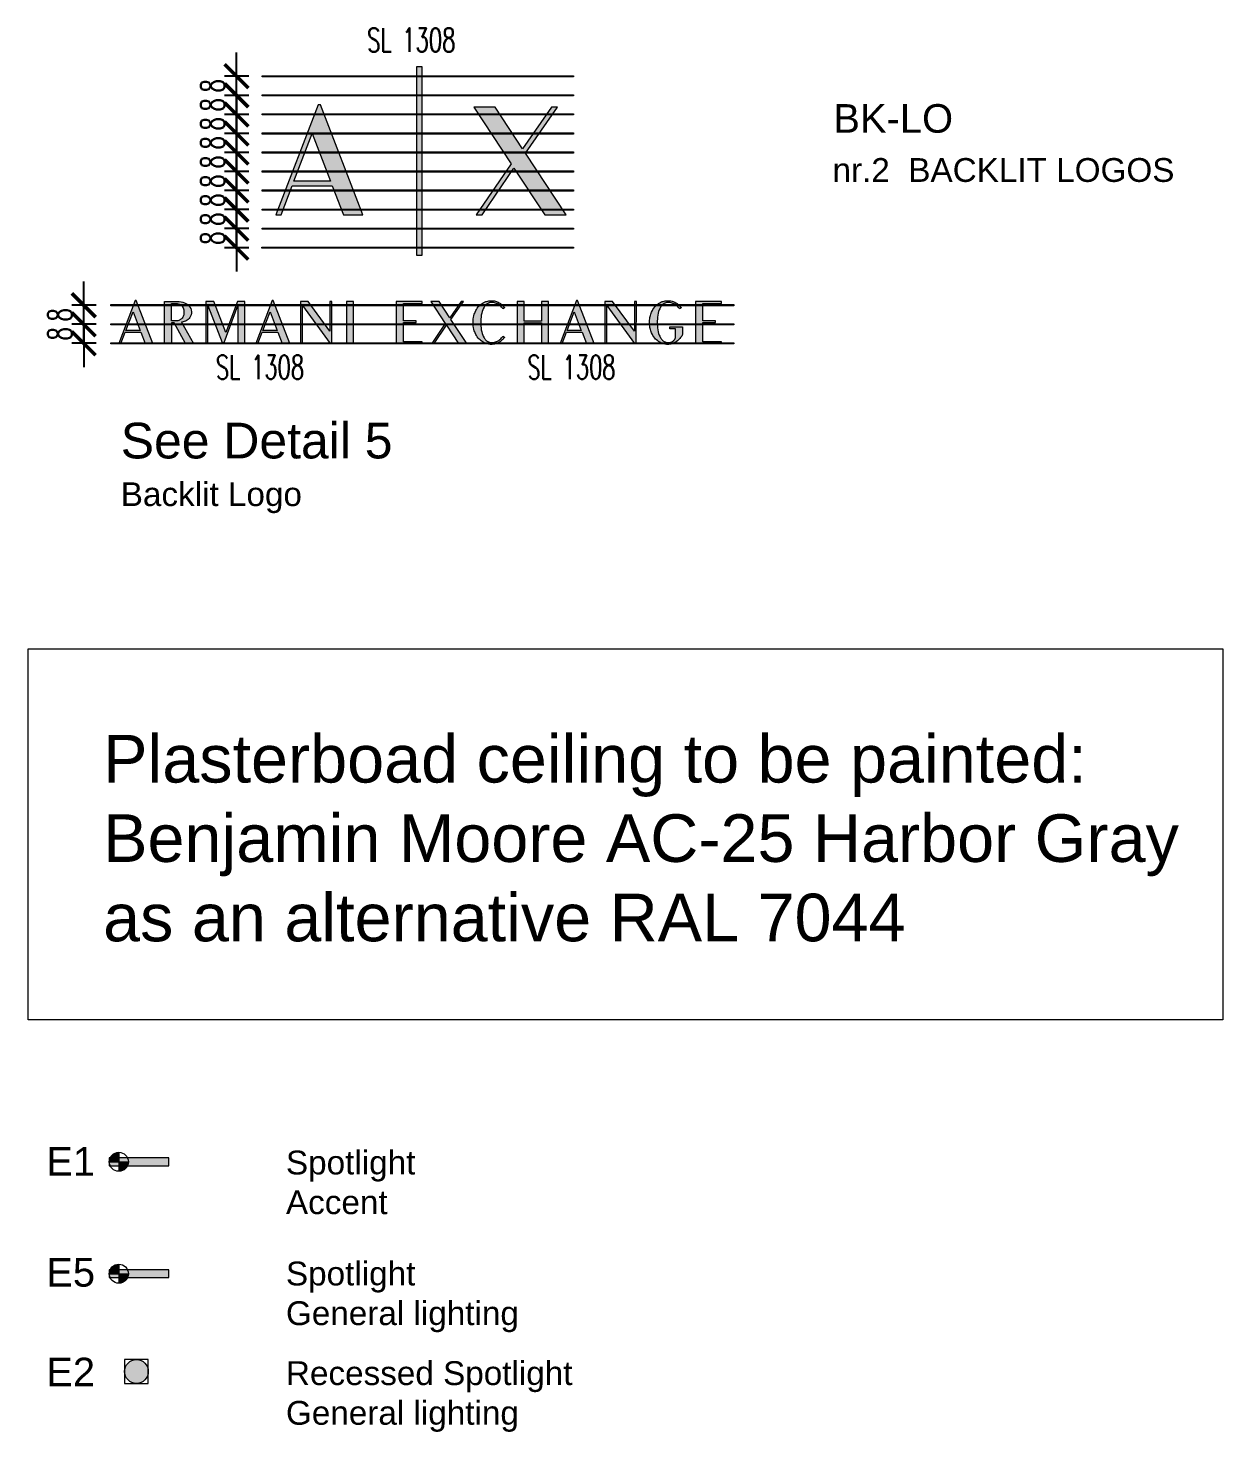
# Model space of a CAD drawing. Extents: x 214 to 401, y 14 to 126.
# Drawn here: x 326.44 to 331.45, y 82.62 to 88.52 of the extents above; entities that cross this region are included whole.
import ezdxf

# ---------------------------------------------------------------- set-up
doc = ezdxf.new("R2010")
doc.units = 0
doc.header["$LTSCALE"] = 0.25
doc.header["$MEASUREMENT"] = 0
doc.layers.get('0').update_dxf_attribs({"linetype": 'CONTINUOUS'})
doc.layers.get('DEFPOINTS').update_dxf_attribs({"linetype": 'CONTINUOUS'})
doc.layers.add('LD_base', color=7, linetype='CONTINUOUS', lineweight=5, true_color=0x646464)
doc.layers.add('LD_light', color=7, linetype='CONTINUOUS', lineweight=5, true_color=0xf00000)
doc.layers.add('LD_quote', color=255, linetype='CONTINUOUS', lineweight=9)
doc.layers.add('LD_text', color=255, linetype='CONTINUOUS', lineweight=9)
doc.styles.add('SIMPLEX', font='SIMPLEX.SHX', dxfattribs={"width": 0.65})
doc.styles.get("Standard").update_dxf_attribs({"font": 'Arial.ttf'})
doc.dimstyles.new('METRI', dxfattribs={"dimtxt": 0.2, "dimasz": 0.1, "dimexe": 0.1, "dimexo": 0.0625, "dimgap": 0.09, "dimtad": 1, "dimzin": 0, "dimdsep": 46, "dimtxsty": 'SIMPLEX', "dimblk": 'LINEET2S', "dimcen": 0.09, "dimdle": 0.1, "dimclrt": 3, "dimadec": 0, "dimazin": 0, "dimtfac": 1, "dimtix": 1, "dimtmove": 2, "dimatfit": 3, "dimldrblk": 'LINEET2S', "dimfxl": 1, "dimtolj": 1, "dimarcsym": 0})

# ---------------------------------------------------------------- blocks, each defined once
blk = doc.blocks.new('_ArchTick')
at = {"color": 0, "linetype": 'ByBlock', "const_width": 0.15}
blk.add_lwpolyline([(-0.5, -0.5), (0.5, 0.5)], dxfattribs=at)
blk = doc.blocks.new('*D353')
at = {"layer": 'DEFPOINTS', "color": 0, "transparency": 16777216}
for p in [(327.3106, 88.1579), (327.4124, 88.1579), (327.4124, 88.0779)]:
    blk.add_point(p, dxfattribs=at)
at = {"layer": 'LD_quote', "color": 0, "lineweight": -2, "transparency": 16777216}
for p, q in [((327.3106, 88.1579), (327.3106, 88.2579)), ((327.3624, 88.1579), (327.2606, 88.1579)), ((327.3106, 88.0779), (327.3106, 88.1579)), ((327.3624, 88.0779), (327.2606, 88.0779)), ((327.3106, 88.0779), (327.3106, 87.9779))]:
    blk.add_line(p, q, dxfattribs=at)
at = {"layer": 'LD_quote', "color": 0, "lineweight": -2, "transparency": 16777216, "xscale": 0.1, "yscale": 0.1, "zscale": 0.1}
for p, rotation in [((327.3106, 88.1579), 270), ((327.3106, 88.0779), 90)]:
    blk.add_blockref('_ArchTick', p, dxfattribs=dict(at, rotation=rotation))
at = {"layer": 'LD_quote', "color": 3, "transparency": 16777216, "insert": (327.2106, 88.1179), "char_height": 0.1, "attachment_point": 5, "rotation": 90, "style": 'SIMPLEX'}
blk.add_mtext('\\A1;{\\C256;8}', dxfattribs=at)
blk = doc.blocks.new('LINEET2S')
blk.add_line((-1, 0), (0, 0))
at = {"color": 5}
blk.add_line((0.5, 0.5), (-0.5, -0.5), dxfattribs=at)
blk = doc.blocks.new('*D354')
at = {"layer": 'DEFPOINTS', "color": 0, "transparency": 16777216}
for p in [(327.3106, 88.2379), (327.4124, 88.2379), (327.4124, 88.1579)]:
    blk.add_point(p, dxfattribs=at)
at = {"layer": 'LD_quote', "color": 0, "lineweight": -2, "transparency": 16777216}
for p, q in [((327.3106, 88.2379), (327.3106, 88.3379)), ((327.3624, 88.2379), (327.2606, 88.2379)), ((327.3106, 88.1579), (327.3106, 88.2379)), ((327.3624, 88.1579), (327.2606, 88.1579)), ((327.3106, 88.1579), (327.3106, 88.0579))]:
    blk.add_line(p, q, dxfattribs=at)
at = {"layer": 'LD_quote', "color": 0, "lineweight": -2, "transparency": 16777216, "xscale": 0.1, "yscale": 0.1, "zscale": 0.1}
for p, rotation in [((327.3106, 88.2379), 270), ((327.3106, 88.1579), 90)]:
    blk.add_blockref('_ArchTick', p, dxfattribs=dict(at, rotation=rotation))
at = {"layer": 'LD_quote', "color": 3, "transparency": 16777216, "insert": (327.2106, 88.1979), "char_height": 0.1, "attachment_point": 5, "rotation": 90, "style": 'SIMPLEX'}
blk.add_mtext('\\A1;{\\C256;8}', dxfattribs=at)
blk = doc.blocks.new('*D355')
at = {"layer": 'DEFPOINTS', "color": 0, "transparency": 16777216}
for p in [(327.3104, 88.0779), (327.4123, 88.0779), (327.4123, 87.9979)]:
    blk.add_point(p, dxfattribs=at)
at = {"layer": 'LD_quote', "color": 0, "lineweight": -2, "transparency": 16777216}
for p, q in [((327.3104, 88.0779), (327.3104, 88.1779)), ((327.3623, 88.0779), (327.2604, 88.0779)), ((327.3104, 87.9979), (327.3104, 88.0779)), ((327.3623, 87.9979), (327.2604, 87.9979)), ((327.3104, 87.9979), (327.3104, 87.8979))]:
    blk.add_line(p, q, dxfattribs=at)
at = {"layer": 'LD_quote', "color": 0, "lineweight": -2, "transparency": 16777216, "xscale": 0.1, "yscale": 0.1, "zscale": 0.1}
for p, rotation in [((327.3104, 88.0779), 270), ((327.3104, 87.9979), 90)]:
    blk.add_blockref('_ArchTick', p, dxfattribs=dict(at, rotation=rotation))
at = {"layer": 'LD_quote', "color": 3, "transparency": 16777216, "insert": (327.2104, 88.0379), "char_height": 0.1, "attachment_point": 5, "rotation": 90, "style": 'SIMPLEX'}
blk.add_mtext('\\A1;{\\C256;8}', dxfattribs=at)
blk = doc.blocks.new('*D356')
at = {"layer": 'DEFPOINTS', "color": 0, "transparency": 16777216}
for p in [(327.3106, 88.3179), (327.4124, 88.3179), (327.4124, 88.2379)]:
    blk.add_point(p, dxfattribs=at)
at = {"layer": 'LD_quote', "color": 0, "lineweight": -2, "transparency": 16777216}
for p, q in [((327.3106, 88.3179), (327.3106, 88.4179)), ((327.3624, 88.3179), (327.2606, 88.3179)), ((327.3106, 88.2379), (327.3106, 88.3179)), ((327.3624, 88.2379), (327.2606, 88.2379)), ((327.3106, 88.2379), (327.3106, 88.1379))]:
    blk.add_line(p, q, dxfattribs=at)
at = {"layer": 'LD_quote', "color": 0, "lineweight": -2, "transparency": 16777216, "xscale": 0.1, "yscale": 0.1, "zscale": 0.1}
for p, rotation in [((327.3106, 88.3179), 270), ((327.3106, 88.2379), 90)]:
    blk.add_blockref('_ArchTick', p, dxfattribs=dict(at, rotation=rotation))
at = {"layer": 'LD_quote', "color": 3, "transparency": 16777216, "insert": (327.2106, 88.2779), "char_height": 0.1, "attachment_point": 5, "rotation": 90, "style": 'SIMPLEX'}
blk.add_mtext('\\A1;{\\C256;8}', dxfattribs=at)
blk = doc.blocks.new('*D357')
at = {"layer": 'DEFPOINTS', "color": 0, "transparency": 16777216}
for p in [(327.3106, 87.9179), (327.4124, 87.9179), (327.4124, 87.8379)]:
    blk.add_point(p, dxfattribs=at)
at = {"layer": 'LD_quote', "color": 0, "lineweight": -2, "transparency": 16777216}
for p, q in [((327.3106, 87.9179), (327.3106, 88.0179)), ((327.3624, 87.9179), (327.2606, 87.9179)), ((327.3106, 87.8379), (327.3106, 87.9179)), ((327.3624, 87.8379), (327.2606, 87.8379)), ((327.3106, 87.8379), (327.3106, 87.7379))]:
    blk.add_line(p, q, dxfattribs=at)
at = {"layer": 'LD_quote', "color": 0, "lineweight": -2, "transparency": 16777216, "xscale": 0.1, "yscale": 0.1, "zscale": 0.1}
for p, rotation in [((327.3106, 87.9179), 270), ((327.3106, 87.8379), 90)]:
    blk.add_blockref('_ArchTick', p, dxfattribs=dict(at, rotation=rotation))
at = {"layer": 'LD_quote', "color": 3, "transparency": 16777216, "insert": (327.2106, 87.8779), "char_height": 0.1, "attachment_point": 5, "rotation": 90, "style": 'SIMPLEX'}
blk.add_mtext('\\A1;{\\C256;8}', dxfattribs=at)
blk = doc.blocks.new('*D358')
at = {"layer": 'DEFPOINTS', "color": 0, "transparency": 16777216}
for p in [(327.3106, 87.9979), (327.4124, 87.9979), (327.4124, 87.9179)]:
    blk.add_point(p, dxfattribs=at)
at = {"layer": 'LD_quote', "color": 0, "lineweight": -2, "transparency": 16777216}
for p, q in [((327.3106, 87.9979), (327.3106, 88.0979)), ((327.3624, 87.9979), (327.2606, 87.9979)), ((327.3106, 87.9179), (327.3106, 87.9979)), ((327.3624, 87.9179), (327.2606, 87.9179)), ((327.3106, 87.9179), (327.3106, 87.8179))]:
    blk.add_line(p, q, dxfattribs=at)
at = {"layer": 'LD_quote', "color": 0, "lineweight": -2, "transparency": 16777216, "xscale": 0.1, "yscale": 0.1, "zscale": 0.1}
for p, rotation in [((327.3106, 87.9979), 270), ((327.3106, 87.9179), 90)]:
    blk.add_blockref('_ArchTick', p, dxfattribs=dict(at, rotation=rotation))
at = {"layer": 'LD_quote', "color": 3, "transparency": 16777216, "insert": (327.2106, 87.9579), "char_height": 0.1, "attachment_point": 5, "rotation": 90, "style": 'SIMPLEX'}
blk.add_mtext('\\A1;{\\C256;8}', dxfattribs=at)
blk = doc.blocks.new('*D359')
at = {"layer": 'DEFPOINTS', "color": 0, "transparency": 16777216}
for p in [(327.3104, 87.8379), (327.4123, 87.8379), (327.4123, 87.7579)]:
    blk.add_point(p, dxfattribs=at)
at = {"layer": 'LD_quote', "color": 0, "lineweight": -2, "transparency": 16777216}
for p, q in [((327.3104, 87.8379), (327.3104, 87.9379)), ((327.3623, 87.8379), (327.2604, 87.8379)), ((327.3104, 87.7579), (327.3104, 87.8379)), ((327.3623, 87.7579), (327.2604, 87.7579)), ((327.3104, 87.7579), (327.3104, 87.6579))]:
    blk.add_line(p, q, dxfattribs=at)
at = {"layer": 'LD_quote', "color": 0, "lineweight": -2, "transparency": 16777216, "xscale": 0.1, "yscale": 0.1, "zscale": 0.1}
for p, rotation in [((327.3104, 87.8379), 270), ((327.3104, 87.7579), 90)]:
    blk.add_blockref('_ArchTick', p, dxfattribs=dict(at, rotation=rotation))
at = {"layer": 'LD_quote', "color": 3, "transparency": 16777216, "insert": (327.2104, 87.7979), "char_height": 0.1, "attachment_point": 5, "rotation": 90, "style": 'SIMPLEX'}
blk.add_mtext('\\A1;{\\C256;8}', dxfattribs=at)
blk = doc.blocks.new('*D360')
at = {"layer": 'DEFPOINTS', "color": 0, "transparency": 16777216}
for p in [(327.3104, 87.7579), (327.4123, 87.7579), (327.4123, 87.6779)]:
    blk.add_point(p, dxfattribs=at)
at = {"layer": 'LD_quote', "color": 0, "lineweight": -2, "transparency": 16777216}
for p, q in [((327.3104, 87.7579), (327.3104, 87.8579)), ((327.3623, 87.7579), (327.2604, 87.7579)), ((327.3104, 87.6779), (327.3104, 87.7579)), ((327.3623, 87.6779), (327.2604, 87.6779)), ((327.3104, 87.6779), (327.3104, 87.5779))]:
    blk.add_line(p, q, dxfattribs=at)
at = {"layer": 'LD_quote', "color": 0, "lineweight": -2, "transparency": 16777216, "xscale": 0.1, "yscale": 0.1, "zscale": 0.1}
for p, rotation in [((327.3104, 87.7579), 270), ((327.3104, 87.6779), 90)]:
    blk.add_blockref('_ArchTick', p, dxfattribs=dict(at, rotation=rotation))
at = {"layer": 'LD_quote', "color": 3, "transparency": 16777216, "insert": (327.2104, 87.7179), "char_height": 0.1, "attachment_point": 5, "rotation": 90, "style": 'SIMPLEX'}
blk.add_mtext('\\A1;{\\C256;8}', dxfattribs=at)
blk = doc.blocks.new('*D361')
at = {"layer": 'DEFPOINTS', "color": 0, "transparency": 16777216}
for p in [(326.6689, 87.3563), (326.7707, 87.3563), (326.7707, 87.2763)]:
    blk.add_point(p, dxfattribs=at)
at = {"layer": 'LD_quote', "color": 0, "lineweight": -2, "transparency": 16777216}
for p, q in [((326.6689, 87.3563), (326.6689, 87.4563)), ((326.7207, 87.3563), (326.6189, 87.3563)), ((326.6689, 87.2763), (326.6689, 87.3563)), ((326.7207, 87.2763), (326.6189, 87.2763)), ((326.6689, 87.2763), (326.6689, 87.1763))]:
    blk.add_line(p, q, dxfattribs=at)
at = {"layer": 'LD_quote', "color": 0, "lineweight": -2, "transparency": 16777216, "xscale": 0.1, "yscale": 0.1, "zscale": 0.1}
for p, rotation in [((326.6689, 87.3563), 270), ((326.6689, 87.2763), 90)]:
    blk.add_blockref('_ArchTick', p, dxfattribs=dict(at, rotation=rotation))
at = {"layer": 'LD_quote', "color": 3, "transparency": 16777216, "insert": (326.5689, 87.3163), "char_height": 0.1, "attachment_point": 5, "rotation": 90, "style": 'SIMPLEX'}
blk.add_mtext('\\A1;{\\C256;8}', dxfattribs=at)
blk = doc.blocks.new('*D362')
at = {"layer": 'DEFPOINTS', "color": 0, "transparency": 16777216}
for p in [(326.6689, 87.2763), (326.7707, 87.2763), (326.7707, 87.1963)]:
    blk.add_point(p, dxfattribs=at)
at = {"layer": 'LD_quote', "color": 0, "lineweight": -2, "transparency": 16777216}
for p, q in [((326.6689, 87.2763), (326.6689, 87.3763)), ((326.7207, 87.2763), (326.6189, 87.2763)), ((326.6689, 87.1963), (326.6689, 87.2763)), ((326.7207, 87.1963), (326.6189, 87.1963)), ((326.6689, 87.1963), (326.6689, 87.0963))]:
    blk.add_line(p, q, dxfattribs=at)
at = {"layer": 'LD_quote', "color": 0, "lineweight": -2, "transparency": 16777216, "xscale": 0.1, "yscale": 0.1, "zscale": 0.1}
for p, rotation in [((326.6689, 87.2763), 270), ((326.6689, 87.1963), 90)]:
    blk.add_blockref('_ArchTick', p, dxfattribs=dict(at, rotation=rotation))
at = {"layer": 'LD_quote', "color": 3, "transparency": 16777216, "insert": (326.5689, 87.2363), "char_height": 0.1, "attachment_point": 5, "rotation": 90, "style": 'SIMPLEX'}
blk.add_mtext('\\A1;{\\C256;8}', dxfattribs=at)
blk = doc.blocks.new('*D363')
at = {"layer": 'DEFPOINTS', "color": 0, "transparency": 16777216}
for p in [(327.3103, 87.678), (327.4121, 87.678), (327.4121, 87.598)]:
    blk.add_point(p, dxfattribs=at)
at = {"layer": 'LD_quote', "color": 0, "lineweight": -2, "transparency": 16777216}
for p, q in [((327.3103, 87.678), (327.3103, 87.778)), ((327.3621, 87.678), (327.2603, 87.678)), ((327.3103, 87.598), (327.3103, 87.678)), ((327.3621, 87.598), (327.2603, 87.598)), ((327.3103, 87.598), (327.3103, 87.498))]:
    blk.add_line(p, q, dxfattribs=at)
at = {"layer": 'LD_quote', "color": 0, "lineweight": -2, "transparency": 16777216, "xscale": 0.1, "yscale": 0.1, "zscale": 0.1}
for p, rotation in [((327.3103, 87.678), 270), ((327.3103, 87.598), 90)]:
    blk.add_blockref('_ArchTick', p, dxfattribs=dict(at, rotation=rotation))
at = {"layer": 'LD_quote', "color": 3, "transparency": 16777216, "insert": (327.2103, 87.638), "char_height": 0.1, "attachment_point": 5, "rotation": 90, "style": 'SIMPLEX'}
blk.add_mtext('\\A1;{\\C256;8}', dxfattribs=at)
blk = doc.blocks.new('E1-5')
at = {"layer": 'LD_light', "lineweight": 5, "ltscale": 0.5}
h = blk.add_hatch(color=256, dxfattribs=at)
h.dxf.hatch_style = 1
h.paths.add_polyline_path([(0, 0.04, 0.414214), (-0.04, 0), (0, 0)])
at = {"layer": 'LD_light', "lineweight": 5}
h = blk.add_hatch(color=256, dxfattribs=at)
h.dxf.hatch_style = 1
h.paths.add_polyline_path([(0.21, -0.0163), (0.21, 0.0163), (-0.04, 0.0163), (-0.04, -0.0163)])
at = {"layer": 'LD_light', "lineweight": 5, "ltscale": 0.5}
h = blk.add_hatch(color=256, dxfattribs=at)
h.dxf.hatch_style = 1
h.paths.add_polyline_path([(0.04, 0), (0, 0), (0, -0.04, 0.414214)])
at = {"layer": 'LD_light', "lineweight": 5}
for p, q in [((-0.04, 0), (0.04, 0)), ((0, 0.04), (0, -0.04))]:
    blk.add_line(p, q, dxfattribs=at)
blk.add_lwpolyline([(0.21, 0.0163), (-0.04, 0.0163), (-0.04, -0.0163), (0.21, -0.0163)], close=True, dxfattribs=at)
blk.add_circle((0, 0), 0.04, dxfattribs=at)
blk = doc.blocks.new('E2-6')
at = {"layer": 'LD_light'}
h = blk.add_hatch(color=256, dxfattribs=at)
h.dxf.hatch_style = 1
edge = h.paths.add_edge_path()
edge.add_arc((0, 0), 0.05, 0, 360)
blk.add_lwpolyline([(-0.05, -0.05), (0.05, -0.05), (0.05, 0.05), (-0.05, 0.05)], close=True, dxfattribs=at)
blk.add_circle((0, 0), 0.05, dxfattribs=at)

msp = doc.modelspace()

# ---------------------------------------------------------------- hatches: boundary and pattern name
at = {"layer": 'LD_base'}
h = msp.add_hatch(color=256, dxfattribs=at)
h.dxf.hatch_style = 1
h.paths.add_polyline_path([(327.84171, 87.73536), (327.66405, 88.19818), (327.65324, 88.19818), (327.47556, 87.73536), (327.49776, 87.73536), (327.54458, 87.85781), (327.71265, 87.85781), (327.75947, 87.73536)])
h.paths.add_polyline_path([(327.70486, 87.87702), (327.55178, 87.87702), (327.62862, 88.07751)], flags=16)
h.paths.add_polyline_path([(328.08903, 87.56488), (328.06862, 87.56488), (328.06862, 88.35844), (328.08903, 88.35844)])
h.paths.add_polyline_path([(328.39698, 88.18797), (328.30754, 88.18797), (328.46361, 87.95026), (328.31714, 87.73536), (328.34236, 87.73536), (328.47561, 87.93165), (328.60527, 87.73536), (328.69471, 87.73536), (328.52423, 87.99468), (328.6587, 88.18797), (328.6335, 88.18797), (328.51164, 88.01328)])
h = msp.add_hatch(color=256, dxfattribs=at)
h.dxf.hatch_style = 1
h.paths.add_polyline_path([(327.05334, 87.29021), (327.03821, 87.29021), (327.03821, 87.36401), (327.05367, 87.36401), (327.0573, 87.36385), (327.06139, 87.36341), (327.06544, 87.36256), (327.06945, 87.36129), (327.07162, 87.36035), (327.07478, 87.35869), (327.07773, 87.35661), (327.07997, 87.35471), (327.08256, 87.35175), (327.08411, 87.34958), (327.08638, 87.34555), (327.08791, 87.34166), (327.08917, 87.337), (327.08985, 87.33232), (327.09004, 87.32835), (327.09006, 87.32628), (327.08986, 87.32268), (327.08893, 87.31634), (327.08788, 87.31254), (327.08639, 87.30864), (327.08489, 87.30587), (327.08197, 87.30174), (327.07944, 87.29912), (327.07745, 87.29742), (327.07523, 87.29582), (327.07327, 87.29466), (327.07079, 87.29357), (327.06793, 87.29241), (327.0641, 87.29135), (327.06091, 87.29077), (327.05851, 87.29047), (327.05603, 87.29031), (327.05432, 87.29021)], flags=16)
h.paths.add_polyline_path([(327.03822, 87.28253), (327.03822, 87.19567), (327.00832, 87.19567), (327.00832, 87.3717), (327.0626, 87.3717), (327.06915, 87.3714), (327.07842, 87.3703), (327.08527, 87.36874), (327.09155, 87.36673), (327.09838, 87.36376), (327.10378, 87.36064), (327.11123, 87.35422), (327.11532, 87.34874), (327.11882, 87.34189), (327.12019, 87.33681), (327.12125, 87.329), (327.12119, 87.32298), (327.11986, 87.31569), (327.11779, 87.30996), (327.11473, 87.30477), (327.11133, 87.30044), (327.1074, 87.29671), (327.10374, 87.29398), (327.09934, 87.29139), (327.09574, 87.28952), (327.09121, 87.28766), (327.08628, 87.28606), (327.08129, 87.28486), (327.08022, 87.28462), (327.13067, 87.19567), (327.09681, 87.19567), (327.04919, 87.28253)])
h.paths.add_polyline_path([(327.45147, 87.32875), (327.48112, 87.25077), (327.42159, 87.25077)], flags=16)
h.paths.add_polyline_path([(327.50236, 87.19568), (327.53435, 87.19568), (327.46524, 87.37568), (327.46103, 87.37568), (327.39194, 87.19568), (327.40057, 87.19568), (327.41879, 87.24331), (327.48416, 87.24331)])
h.paths.add_polyline_path([(326.87596, 87.32875), (326.90561, 87.25077), (326.84608, 87.25077)], flags=16)
h.paths.add_polyline_path([(326.92686, 87.19568), (326.95885, 87.19568), (326.88974, 87.37568), (326.88553, 87.37568), (326.81642, 87.19568), (326.82506, 87.19568), (326.84327, 87.24331), (326.90865, 87.24331)])
h.paths.add_polyline_path([(327.31439, 87.3717), (327.26606, 87.24214), (327.21541, 87.3717), (327.18202, 87.3717), (327.18202, 87.19567), (327.19043, 87.19567), (327.19043, 87.35489), (327.25042, 87.19989), (327.2586, 87.19989), (327.31626, 87.35489), (327.31626, 87.19567), (327.34615, 87.19567), (327.34615, 87.3717)])
h.paths.add_polyline_path([(327.77263, 87.19568), (327.8025, 87.19568), (327.8025, 87.3717), (327.77263, 87.3717)])
h.paths.add_polyline_path([(327.57937, 87.3717), (327.57937, 87.19568), (327.58777, 87.19568), (327.58777, 87.35489), (327.70404, 87.19568), (327.71149, 87.19568), (327.71173, 87.3717), (327.70333, 87.3717), (327.70333, 87.24681), (327.61158, 87.3717)])
h = msp.add_hatch(color=256, dxfattribs=at)
h.dxf.hatch_style = 1
h.paths.add_polyline_path([(328.01162, 87.28393), (328.0653, 87.28393), (328.0653, 87.29141), (328.01162, 87.29141), (328.01162, 87.36423), (328.09001, 87.36423), (328.09001, 87.37172), (327.98176, 87.37172), (327.98176, 87.19568), (328.09001, 87.19568), (328.09001, 87.20314), (328.01162, 87.20314)])
h.paths.add_polyline_path([(328.24263, 87.19567), (328.27742, 87.19567), (328.2111, 87.29654), (328.26341, 87.3717), (328.2536, 87.3717), (328.20622, 87.30377), (328.16161, 87.3717), (328.12683, 87.3717), (328.18753, 87.27924), (328.13055, 87.19567), (328.14038, 87.19567), (328.1922, 87.27202)])
h.paths.add_polyline_path([(328.33658, 87.27749), (328.33653, 87.2837), (328.33658, 87.2899), (328.33711, 87.2988), (328.33779, 87.30589), (328.33885, 87.31441), (328.34051, 87.32226), (328.34243, 87.32963), (328.34478, 87.3363), (328.34694, 87.34156), (328.35029, 87.34785), (328.35233, 87.35109), (328.35447, 87.35392), (328.35692, 87.3567), (328.36015, 87.35984), (328.36482, 87.36314), (328.3691, 87.36523), (328.37369, 87.36683), (328.37853, 87.3677), (328.38209, 87.36795), (328.38643, 87.36793), (328.39007, 87.36749), (328.39446, 87.36666), (328.39879, 87.36548), (328.40254, 87.36405), (328.40641, 87.36216), (328.41002, 87.36011), (328.41339, 87.35783), (328.41679, 87.35523), (328.42024, 87.35209), (328.42368, 87.34861), (328.426, 87.34589), (328.42974, 87.34117), (328.43621, 87.34556), (328.43578, 87.34621), (328.43422, 87.34836), (328.4326, 87.35047), (328.43051, 87.35298), (328.42859, 87.35505), (328.42667, 87.35698), (328.42347, 87.35989), (328.42183, 87.36125), (328.41953, 87.363), (328.41656, 87.36503), (328.41343, 87.36699), (328.4095, 87.36901), (328.40613, 87.37053), (328.40302, 87.37174), (328.39906, 87.37299), (328.39398, 87.37423), (328.39009, 87.37485), (328.38676, 87.3752), (328.38365, 87.37539), (328.38036, 87.37545), (328.3773, 87.37536), (328.37359, 87.37509), (328.36983, 87.37461), (328.36615, 87.3739), (328.3612, 87.37264), (328.35731, 87.37139), (328.35181, 87.36908), (328.34672, 87.36647), (328.34241, 87.36383), (328.33853, 87.36107), (328.33379, 87.35702), (328.32959, 87.35306), (328.32602, 87.34893), (328.32171, 87.34331), (328.3184, 87.33827), (328.31609, 87.33409), (328.31283, 87.32747), (328.31103, 87.32286), (328.30946, 87.31845), (328.30778, 87.31276), (328.30606, 87.30496), (328.30511, 87.29935), (328.30447, 87.29333), (328.30419, 87.28799), (328.30408, 87.2837), (328.30419, 87.2794), (328.30447, 87.27406), (328.30511, 87.26805), (328.30606, 87.26243), (328.30778, 87.25463), (328.30946, 87.24894), (328.31103, 87.24454), (328.31283, 87.23993), (328.31609, 87.23331), (328.3184, 87.22913), (328.32171, 87.22409), (328.32602, 87.21846), (328.32959, 87.21434), (328.33379, 87.21037), (328.33853, 87.20633), (328.34241, 87.20357), (328.34672, 87.20092), (328.35181, 87.19832), (328.35731, 87.196), (328.3612, 87.19476), (328.36615, 87.19349), (328.36983, 87.19279), (328.37359, 87.1923), (328.3773, 87.19203), (328.38036, 87.19194), (328.38365, 87.192), (328.38676, 87.1922), (328.39009, 87.19255), (328.39398, 87.19317), (328.39906, 87.1944), (328.40302, 87.19565), (328.40613, 87.19687), (328.4095, 87.19839), (328.41343, 87.20041), (328.41656, 87.20237), (328.41953, 87.20439), (328.42183, 87.20614), (328.42347, 87.20751), (328.42667, 87.21042), (328.42859, 87.21235), (328.43051, 87.21441), (328.4326, 87.21693), (328.43422, 87.21904), (328.43578, 87.22118), (328.43621, 87.22184), (328.42968, 87.22627), (328.42684, 87.22248), (328.42368, 87.21878), (328.42024, 87.2153), (328.41679, 87.21216), (328.41339, 87.20957), (328.41002, 87.20728), (328.40641, 87.20523), (328.40254, 87.20334), (328.39879, 87.20191), (328.39446, 87.20074), (328.38884, 87.19967), (328.38308, 87.19937), (328.37853, 87.1997), (328.37502, 87.20032), (328.37113, 87.20136), (328.36678, 87.2032), (328.36217, 87.20601), (328.35792, 87.20957), (328.35447, 87.21347), (328.35233, 87.2163), (328.35029, 87.21955), (328.34694, 87.22583), (328.34478, 87.23109), (328.34243, 87.23776), (328.34051, 87.24514), (328.33885, 87.25298), (328.33779, 87.2615), (328.33711, 87.26859)])
h.paths.add_polyline_path([(328.51875, 87.28229), (328.59135, 87.28229), (328.59135, 87.19567), (328.62124, 87.19567), (328.62124, 87.3717), (328.59135, 87.3717), (328.59135, 87.28977), (328.51875, 87.28977), (328.51875, 87.3717), (328.48887, 87.3717), (328.48887, 87.19567), (328.51875, 87.19567)])
h.paths.add_polyline_path([(328.78022, 87.19568), (328.8122, 87.19568), (328.7431, 87.37568), (328.7389, 87.37568), (328.6698, 87.19568), (328.67842, 87.19568), (328.69664, 87.24331), (328.76201, 87.24331)])
h.paths.add_polyline_path([(328.75898, 87.25077), (328.69944, 87.25077), (328.72932, 87.32875)], flags=16)
h.paths.add_polyline_path([(328.88994, 87.3717), (328.85772, 87.3717), (328.85772, 87.19568), (328.86614, 87.19568), (328.86614, 87.35489), (328.98239, 87.19568), (328.98986, 87.19568), (328.9901, 87.3717), (328.98169, 87.3717), (328.98169, 87.24681)])
h.paths.add_polyline_path([(329.07841, 87.26859), (329.07788, 87.27749), (329.07783, 87.2837), (329.07788, 87.2899), (329.07841, 87.2988), (329.07909, 87.30589), (329.08014, 87.31441), (329.0818, 87.32226), (329.08373, 87.32963), (329.08608, 87.3363), (329.08824, 87.34156), (329.09159, 87.34785), (329.09363, 87.35109), (329.09577, 87.35392), (329.09822, 87.3567), (329.10145, 87.35984), (329.10612, 87.36314), (329.1104, 87.36523), (329.11499, 87.36683), (329.11983, 87.3677), (329.12339, 87.36795), (329.12594, 87.36794), (329.13068, 87.36769), (329.13576, 87.36681), (329.14009, 87.36564), (329.14393, 87.36422), (329.14838, 87.36216), (329.15199, 87.36011), (329.15536, 87.35783), (329.15876, 87.35523), (329.16221, 87.35209), (329.16565, 87.34861), (329.16936, 87.34426), (329.17165, 87.34112), (329.17822, 87.34556), (329.17778, 87.34623), (329.17625, 87.34836), (329.17457, 87.35047), (329.17248, 87.35298), (329.17056, 87.35505), (329.16864, 87.35698), (329.16543, 87.35989), (329.1638, 87.36125), (329.1615, 87.363), (329.15853, 87.36503), (329.1554, 87.36699), (329.15147, 87.36901), (329.1481, 87.37053), (329.14439, 87.3719), (329.14036, 87.37313), (329.1353, 87.37429), (329.13138, 87.3749), (329.12805, 87.37524), (329.12495, 87.37539), (329.12165, 87.37545), (329.11859, 87.37536), (329.11489, 87.37509), (329.11113, 87.37461), (329.10745, 87.3739), (329.1025, 87.37264), (329.0986, 87.37139), (329.09311, 87.36908), (329.08802, 87.36647), (329.08371, 87.36383), (329.07983, 87.36107), (329.07509, 87.35702), (329.07088, 87.35306), (329.06732, 87.34893), (329.06301, 87.34331), (329.0597, 87.33827), (329.05738, 87.33409), (329.05413, 87.32747), (329.05232, 87.32286), (329.05076, 87.31845), (329.04908, 87.31276), (329.04736, 87.30496), (329.04641, 87.29935), (329.04577, 87.29333), (329.04549, 87.28799), (329.04538, 87.2837), (329.04549, 87.2794), (329.04577, 87.27406), (329.04641, 87.26805), (329.04736, 87.26243), (329.04908, 87.25463), (329.05076, 87.24894), (329.05232, 87.24454), (329.05413, 87.23993), (329.05738, 87.23331), (329.0597, 87.22913), (329.06301, 87.22409), (329.06732, 87.21846), (329.07088, 87.21434), (329.07509, 87.21037), (329.07983, 87.20633), (329.08371, 87.20357), (329.08802, 87.20092), (329.09311, 87.19832), (329.0986, 87.196), (329.1025, 87.19476), (329.10745, 87.19349), (329.11113, 87.19279), (329.11489, 87.1923), (329.11859, 87.19203), (329.12165, 87.19194), (329.12495, 87.192), (329.12805, 87.1922), (329.13138, 87.19255), (329.13528, 87.19317), (329.13898, 87.19407), (329.14519, 87.19619), (329.15165, 87.19925), (329.15722, 87.20264), (329.16239, 87.20635), (329.16637, 87.20997), (329.16963, 87.2132), (329.1732, 87.21707), (329.17612, 87.22063), (329.17816, 87.22345), (329.18059, 87.22691), (329.18273, 87.23042), (329.18406, 87.2328), (329.18406, 87.26572), (329.13014, 87.26572), (329.13014, 87.25779), (329.15464, 87.25779), (329.15464, 87.22227), (329.15404, 87.21915), (329.15254, 87.21516), (329.15021, 87.21131), (329.14719, 87.20784), (329.14444, 87.20553), (329.14128, 87.20343), (329.13796, 87.20183), (329.13449, 87.20061), (329.13018, 87.19967), (329.12438, 87.19937), (329.11983, 87.1997), (329.11632, 87.20032), (329.11243, 87.20136), (329.10807, 87.2032), (329.10347, 87.20601), (329.09922, 87.20957), (329.09577, 87.21347), (329.09363, 87.2163), (329.09159, 87.21955), (329.08824, 87.22583), (329.08608, 87.23109), (329.08373, 87.23776), (329.0818, 87.24514), (329.08014, 87.25298), (329.07909, 87.2615)])
h.paths.add_polyline_path([(329.26879, 87.28393), (329.32271, 87.28393), (329.32271, 87.29141), (329.26879, 87.29141), (329.26879, 87.36423), (329.34794, 87.36423), (329.34794, 87.37172), (329.23891, 87.37172), (329.23891, 87.19568), (329.34794, 87.19568), (329.34794, 87.20314), (329.26879, 87.20314)])

# ---------------------------------------------------------------- linework, layer by layer
for points in [[(328.08903, 87.56487), (328.06862, 87.56487), (328.06862, 88.35844), (328.08903, 88.35844), (328.08903, 87.56487)], [(327.84171, 87.73535), (327.66404, 88.19818), (327.65323, 88.19818), (327.47555, 87.73535), (327.49775, 87.73535), (327.54458, 87.85781), (327.71265, 87.85781), (327.75947, 87.73535), (327.84171, 87.73535)], [(328.39698, 88.18797), (328.30753, 88.18797), (328.4636, 87.95026), (328.31713, 87.73535), (328.34235, 87.73535), (328.4756, 87.93164), (328.60526, 87.73535), (328.69471, 87.73535), (328.52422, 87.99467), (328.6587, 88.18797), (328.63349, 88.18797), (328.51163, 88.01328), (328.39698, 88.18797)], [(327.70486, 87.87702), (327.55178, 87.87702), (327.62861, 88.0775), (327.70486, 87.87702)], [(327.70486, 87.87702), (327.55178, 87.87702), (327.62861, 88.0775), (327.70486, 87.87702)], [(326.92685, 87.19568), (326.95884, 87.19568), (326.88973, 87.37568), (326.88553, 87.37568), (326.81642, 87.19568), (326.82506, 87.19568), (326.84327, 87.24331), (326.90864, 87.24331), (326.92685, 87.19568)], [(327.31439, 87.3717), (327.26606, 87.24213), (327.21541, 87.3717), (327.18201, 87.3717), (327.18201, 87.19567), (327.19042, 87.19567), (327.19042, 87.35488), (327.25041, 87.19988), (327.25859, 87.19988), (327.31626, 87.35488), (327.31626, 87.19567), (327.34614, 87.19567), (327.34614, 87.3717), (327.31439, 87.3717)], [(327.50236, 87.19568), (327.53434, 87.19568), (327.46523, 87.37568), (327.46103, 87.37568), (327.39193, 87.19568), (327.40057, 87.19568), (327.41878, 87.24331), (327.48415, 87.24331), (327.50236, 87.19568)], [(327.57936, 87.3717), (327.57936, 87.19568), (327.58776, 87.19568), (327.58776, 87.35488), (327.70403, 87.19568), (327.71149, 87.19568), (327.71173, 87.3717), (327.70332, 87.3717), (327.70332, 87.24681), (327.61157, 87.3717), (327.57936, 87.3717)], [(327.77262, 87.19568), (327.8025, 87.19568), (327.8025, 87.3717), (327.77262, 87.3717), (327.77262, 87.19568)], [(327.98175, 87.37171), (327.98175, 87.19568), (328.09001, 87.19568), (328.09001, 87.20313), (328.01162, 87.20313), (328.01162, 87.28393), (328.0653, 87.28393), (328.0653, 87.29141), (328.01162, 87.29141), (328.01162, 87.36423), (328.09001, 87.36423), (328.09001, 87.37171), (327.98175, 87.37171)], [(328.1616, 87.3717), (328.12682, 87.3717), (328.18752, 87.27924), (328.13055, 87.19567), (328.14037, 87.19567), (328.1922, 87.27201), (328.24262, 87.19567), (328.27742, 87.19567), (328.2111, 87.29653), (328.2634, 87.3717), (328.25359, 87.3717), (328.20621, 87.30376), (328.1616, 87.3717)], [(328.59135, 87.3717), (328.59135, 87.28976), (328.51875, 87.28976), (328.51875, 87.3717), (328.48887, 87.3717), (328.48887, 87.19567), (328.51875, 87.19567), (328.51875, 87.28228), (328.59135, 87.28228), (328.59135, 87.19567), (328.62123, 87.19567), (328.62123, 87.3717), (328.59135, 87.3717)], [(328.78022, 87.19568), (328.81219, 87.19568), (328.74309, 87.37568), (328.73889, 87.37568), (328.66979, 87.19568), (328.67842, 87.19568), (328.69663, 87.24331), (328.76201, 87.24331), (328.78022, 87.19568)], [(328.85772, 87.3717), (328.85772, 87.19568), (328.86614, 87.19568), (328.86614, 87.35488), (328.98238, 87.19568), (328.98985, 87.19568), (328.9901, 87.3717), (328.98169, 87.3717), (328.98169, 87.24681), (328.88994, 87.3717), (328.85772, 87.3717)], [(329.2389, 87.37171), (329.2389, 87.19568), (329.34793, 87.19568), (329.34793, 87.20313), (329.26878, 87.20313), (329.26878, 87.28393), (329.32271, 87.28393), (329.32271, 87.29141), (329.26878, 87.29141), (329.26878, 87.36423), (329.34793, 87.36423), (329.34793, 87.37171), (329.2389, 87.37171)], [(326.87596, 87.32875), (326.9056, 87.25076), (326.84607, 87.25076), (326.87596, 87.32875)], [(327.45147, 87.32875), (327.48111, 87.25076), (327.42159, 87.25076), (327.45147, 87.32875)], [(328.72932, 87.32875), (328.75897, 87.25076), (328.69944, 87.25076), (328.72932, 87.32875)]]:
    msp.add_lwpolyline(points, dxfattribs=at)
at = {"layer": 'LD_base', "elevation": 0}
for points in [[(327.03821, 87.28252), (327.03821, 87.19567), (327.00832, 87.19567), (327.00832, 87.3717), (327.0626, 87.3717), (327.06915, 87.3714), (327.07841, 87.37029), (327.08526, 87.36874), (327.09154, 87.36672), (327.09838, 87.36376), (327.10377, 87.36063), (327.11122, 87.35422), (327.11532, 87.34874), (327.11881, 87.34188), (327.12019, 87.33681), (327.12125, 87.329), (327.12118, 87.32298), (327.11985, 87.31568), (327.11779, 87.30996), (327.11472, 87.30477), (327.11132, 87.30044), (327.10739, 87.29671), (327.10373, 87.29398), (327.09933, 87.29138), (327.09574, 87.28952), (327.09121, 87.28766), (327.08628, 87.28606), (327.08128, 87.28486), (327.08021, 87.28462), (327.13067, 87.19567), (327.0968, 87.19567), (327.04918, 87.28252)], [(327.05333, 87.29021), (327.03821, 87.29021), (327.03821, 87.36401), (327.05367, 87.36401), (327.0573, 87.36384), (327.06139, 87.3634), (327.06544, 87.36256), (327.06945, 87.36129), (327.07162, 87.36035), (327.07478, 87.35869), (327.07772, 87.35661), (327.07996, 87.3547), (327.08255, 87.35175), (327.0841, 87.34958), (327.08637, 87.34555), (327.08791, 87.34166), (327.08916, 87.337), (327.08985, 87.33232), (327.09003, 87.32835), (327.09005, 87.32628), (327.08985, 87.32268), (327.08892, 87.31634), (327.08787, 87.31254), (327.08638, 87.30864), (327.08488, 87.30587), (327.08197, 87.30174), (327.07944, 87.29912), (327.07744, 87.29742), (327.07522, 87.29582), (327.07326, 87.29466), (327.07079, 87.29357), (327.06793, 87.29241), (327.0641, 87.29135), (327.0609, 87.29077), (327.0585, 87.29047), (327.05602, 87.2903), (327.05432, 87.29021)], [(328.33653, 87.2837), (328.33658, 87.27749), (328.3371, 87.26859), (328.33778, 87.2615), (328.33884, 87.25298), (328.3405, 87.24514), (328.34243, 87.23776), (328.34478, 87.23109), (328.34694, 87.22583), (328.35028, 87.21954), (328.35233, 87.2163), (328.35446, 87.21347), (328.35692, 87.2107), (328.35908, 87.20859), (328.36124, 87.20678), (328.36343, 87.20524), (328.36593, 87.20371), (328.36825, 87.20257), (328.36987, 87.20189), (328.37225, 87.20106), (328.37502, 87.20032), (328.37768, 87.19985), (328.37957, 87.19962), (328.38209, 87.19944), (328.38463, 87.19945), (328.38765, 87.19961), (328.39007, 87.1999), (328.39445, 87.20074), (328.39878, 87.20191), (328.40253, 87.20334), (328.4064, 87.20523), (328.41002, 87.20728), (328.41338, 87.20957), (328.41678, 87.21216), (328.42024, 87.2153), (328.42367, 87.21878), (328.426, 87.2215), (328.42793, 87.22394), (328.42967, 87.22627), (328.43621, 87.22183), (328.43577, 87.22118), (328.43422, 87.21903), (328.43259, 87.21692), (328.4305, 87.21441), (328.42858, 87.21234), (328.42666, 87.21041), (328.42346, 87.2075), (328.42182, 87.20614), (328.41953, 87.20439), (328.41655, 87.20237), (328.41342, 87.20041), (328.4095, 87.19839), (328.40613, 87.19686), (328.40301, 87.19565), (328.39905, 87.1944), (328.39397, 87.19316), (328.39008, 87.19255), (328.38675, 87.1922), (328.38364, 87.192), (328.38035, 87.19194), (328.37729, 87.19203), (328.37358, 87.1923), (328.36982, 87.19279), (328.36615, 87.19349), (328.36119, 87.19476), (328.3573, 87.196), (328.3518, 87.19832), (328.34672, 87.20092), (328.3424, 87.20357), (328.33852, 87.20633), (328.33379, 87.21037), (328.32958, 87.21433), (328.32602, 87.21846), (328.3217, 87.22409), (328.3184, 87.22913), (328.31608, 87.23331), (328.31282, 87.23993), (328.31102, 87.24453), (328.30946, 87.24894), (328.30777, 87.25463), (328.30606, 87.26243), (328.3051, 87.26805), (328.30446, 87.27406), (328.30418, 87.2794), (328.30408, 87.2837), (328.30418, 87.28799), (328.30446, 87.29333), (328.3051, 87.29934), (328.30606, 87.30496), (328.30777, 87.31276), (328.30946, 87.31845), (328.31102, 87.32286), (328.31282, 87.32746), (328.31608, 87.33408), (328.3184, 87.33827), (328.3217, 87.3433), (328.32602, 87.34893), (328.32958, 87.35306), (328.33379, 87.35702), (328.33852, 87.36107), (328.3424, 87.36383), (328.34672, 87.36647), (328.3518, 87.36907), (328.3573, 87.37139), (328.36119, 87.37263), (328.36615, 87.3739), (328.36982, 87.3746), (328.37358, 87.37509), (328.37729, 87.37536), (328.38035, 87.37545), (328.38364, 87.37539), (328.38675, 87.3752), (328.39008, 87.37485), (328.39397, 87.37423), (328.39905, 87.37299), (328.40301, 87.37174), (328.40613, 87.37053), (328.4095, 87.36901), (328.41342, 87.36699), (328.41655, 87.36503), (328.41953, 87.363), (328.42182, 87.36125), (328.42346, 87.35989), (328.42666, 87.35698), (328.42858, 87.35505), (328.4305, 87.35298), (328.43259, 87.35047), (328.43422, 87.34836), (328.43577, 87.34621), (328.43621, 87.34556), (328.42967, 87.34112), (328.42793, 87.34345), (328.426, 87.34589), (328.42367, 87.34861), (328.42024, 87.35209), (328.41678, 87.35523), (328.41338, 87.35783), (328.41002, 87.36011), (328.4064, 87.36216), (328.40253, 87.36405), (328.39878, 87.36548), (328.39445, 87.36666), (328.39007, 87.36749), (328.38765, 87.36778), (328.38463, 87.36794), (328.38209, 87.36795), (328.37957, 87.36777), (328.37768, 87.36755), (328.37502, 87.36707), (328.37225, 87.36633), (328.36987, 87.3655), (328.36825, 87.36482), (328.36593, 87.36368), (328.36343, 87.36216), (328.36124, 87.36061), (328.35908, 87.3588), (328.35692, 87.3567), (328.35446, 87.35392), (328.35233, 87.35109), (328.35028, 87.34785), (328.34694, 87.34156), (328.34478, 87.3363), (328.34243, 87.32963), (328.3405, 87.32226), (328.33884, 87.31441), (328.33778, 87.30589), (328.3371, 87.2988), (328.33658, 87.2899)], [(329.13897, 87.19406), (329.13527, 87.19316), (329.13138, 87.19255), (329.12805, 87.1922), (329.12494, 87.192), (329.12165, 87.19194), (329.11859, 87.19203), (329.11488, 87.1923), (329.11112, 87.19279), (329.10745, 87.19349), (329.10249, 87.19476), (329.0986, 87.196), (329.0931, 87.19832), (329.08801, 87.20092), (329.0837, 87.20357), (329.07982, 87.20633), (329.07509, 87.21037), (329.07088, 87.21433), (329.06732, 87.21846), (329.063, 87.22409), (329.0597, 87.22913), (329.05738, 87.23331), (329.05412, 87.23993), (329.05232, 87.24453), (329.05075, 87.24894), (329.04907, 87.25463), (329.04736, 87.26243), (329.0464, 87.26805), (329.04576, 87.27406), (329.04548, 87.2794), (329.04538, 87.2837), (329.04548, 87.28799), (329.04576, 87.29333), (329.0464, 87.29934), (329.04736, 87.30496), (329.04907, 87.31276), (329.05075, 87.31845), (329.05232, 87.32286), (329.05412, 87.32746), (329.05738, 87.33408), (329.0597, 87.33827), (329.063, 87.3433), (329.06732, 87.34893), (329.07088, 87.35306), (329.07509, 87.35702), (329.07982, 87.36107), (329.0837, 87.36383), (329.08801, 87.36647), (329.0931, 87.36907), (329.0986, 87.37139), (329.10249, 87.37263), (329.10745, 87.3739), (329.11112, 87.3746), (329.11488, 87.37509), (329.11859, 87.37536), (329.12165, 87.37545), (329.12494, 87.37539), (329.12805, 87.37524), (329.13138, 87.3749), (329.13529, 87.37429), (329.14035, 87.37313), (329.14438, 87.3719), (329.14809, 87.37053), (329.15147, 87.36901), (329.15539, 87.36699), (329.15852, 87.36503), (329.16149, 87.363), (329.16379, 87.36125), (329.16543, 87.35989), (329.16863, 87.35698), (329.17055, 87.35505), (329.17247, 87.35298), (329.17456, 87.35047), (329.17625, 87.34836), (329.17777, 87.34622), (329.17822, 87.34556), (329.17164, 87.34112), (329.16994, 87.34346), (329.16797, 87.34589), (329.16564, 87.34861), (329.16221, 87.35209), (329.15875, 87.35523), (329.15535, 87.35783), (329.15198, 87.36011), (329.14837, 87.36216), (329.14393, 87.36422), (329.14009, 87.36564), (329.13575, 87.36681), (329.13137, 87.36757), (329.12895, 87.36778), (329.12593, 87.36794), (329.12339, 87.36795), (329.12086, 87.36777), (329.11897, 87.36755), (329.11632, 87.36707), (329.11355, 87.36633), (329.11117, 87.3655), (329.10955, 87.36482), (329.10723, 87.36368), (329.10473, 87.36216), (329.10254, 87.36061), (329.10038, 87.3588), (329.09821, 87.3567), (329.09576, 87.35392), (329.09363, 87.35109), (329.09158, 87.34785), (329.08824, 87.34156), (329.08608, 87.3363), (329.08373, 87.32963), (329.0818, 87.32226), (329.08014, 87.31441), (329.07908, 87.30589), (329.0784, 87.2988), (329.07787, 87.2899), (329.07783, 87.2837), (329.07787, 87.27749), (329.0784, 87.26859), (329.07908, 87.2615), (329.08014, 87.25298), (329.0818, 87.24514), (329.08373, 87.23776), (329.08608, 87.23109), (329.08824, 87.22583), (329.09158, 87.21954), (329.09363, 87.2163), (329.09576, 87.21347), (329.09821, 87.2107), (329.10038, 87.20859), (329.10254, 87.20678), (329.10473, 87.20524), (329.10723, 87.20371), (329.10955, 87.20257), (329.11117, 87.20189), (329.11355, 87.20106), (329.11632, 87.20032), (329.11897, 87.19985), (329.12086, 87.19962), (329.12339, 87.19944), (329.12593, 87.19945), (329.12895, 87.19961), (329.12968, 87.19969), (329.13161, 87.19998), (329.13344, 87.20038), (329.13517, 87.20085), (329.13703, 87.2015), (329.13861, 87.20214), (329.14025, 87.20294), (329.14199, 87.2039), (329.14346, 87.20488), (329.14496, 87.20597), (329.14647, 87.20724), (329.14818, 87.20898), (329.14968, 87.21071), (329.15105, 87.2127), (329.15215, 87.21451), (329.15311, 87.21669), (329.15385, 87.21866), (329.15426, 87.2203), (329.15447, 87.22144), (329.15459, 87.22257), (329.15463, 87.22353), (329.15463, 87.25778), (329.13014, 87.25778), (329.13014, 87.26572), (329.18405, 87.26572), (329.18405, 87.2328), (329.18272, 87.23042), (329.18058, 87.22691), (329.17815, 87.22345), (329.17612, 87.22062), (329.17319, 87.21707), (329.16963, 87.2132), (329.16636, 87.20997), (329.16238, 87.20635), (329.15721, 87.20264), (329.15165, 87.19925), (329.14519, 87.19618)]]:
    msp.add_lwpolyline(points, close=True, dxfattribs=at)
at = {"layer": 'LD_light', "elevation": 0}
for points in [[(327.41778, 88.32039), (328.72578, 88.32039), (328.72578, 88.31539), (327.41778, 88.31539)], [(327.41778, 88.24039), (328.72578, 88.24039), (328.72578, 88.23539), (327.41778, 88.23539)], [(327.41778, 88.16039), (328.72578, 88.16039), (328.72578, 88.15539), (327.41778, 88.15539)], [(327.41778, 88.08039), (328.72578, 88.08039), (328.72578, 88.07539), (327.41778, 88.07539)], [(327.41778, 88.00039), (328.72578, 88.00039), (328.72578, 87.99539), (327.41778, 87.99539)], [(327.41778, 88.00039), (328.72578, 88.00039), (328.72578, 87.99539), (327.41778, 87.99539)], [(327.41778, 87.92039), (328.72578, 87.92039), (328.72578, 87.91539), (327.41778, 87.91539)], [(327.41778, 87.84039), (328.72578, 87.84039), (328.72578, 87.83539), (327.41778, 87.83539)], [(327.41778, 87.76039), (328.72578, 87.76039), (328.72578, 87.75539), (327.41778, 87.75539)], [(327.41778, 87.68039), (328.72578, 87.68039), (328.72578, 87.67539), (327.41778, 87.67539)], [(327.41764, 87.60053), (328.72564, 87.60053), (328.72564, 87.59553), (327.41764, 87.59553)], [(326.78282, 87.35884), (328.09082, 87.35884), (328.09082, 87.35384), (326.78282, 87.35384)], [(328.09082, 87.35884), (329.39882, 87.35884), (329.39882, 87.35384), (328.09082, 87.35384)], [(326.78282, 87.27884), (328.09082, 87.27884), (328.09082, 87.27384), (326.78282, 87.27384)], [(328.09082, 87.27884), (329.39882, 87.27884), (329.39882, 87.27384), (328.09082, 87.27384)], [(326.78282, 87.19884), (328.09082, 87.19884), (328.09082, 87.19384), (326.78282, 87.19384)], [(328.09082, 87.19884), (329.39882, 87.19884), (329.39882, 87.19384), (328.09082, 87.19384)]]:
    msp.add_lwpolyline(points, close=True, dxfattribs=at)
at = {"layer": 'LD_text'}
msp.add_lwpolyline([(326.43525, 85.91356), (331.45372, 85.91356), (331.45372, 84.3543), (326.43525, 84.3543)], close=True, dxfattribs=at)

# ---------------------------------------------------------------- block references
at = {"layer": 'LD_light'}
for name, p in [('E1-5', (326.81634, 83.75845)), ('E1-5', (326.81634, 83.28828)), ('E2-6', (326.89033, 82.87748))]:
    msp.add_blockref(name, p, dxfattribs=at)

# ---------------------------------------------------------------- texts
at = {"layer": 'LD_light', "lineweight": 30, "char_height": 0.1, "width": 1.249546, "attachment_point": 4, "style": 'SIMPLEX'}
for insert in [(327.85931, 88.47042, 0), (327.22435, 87.09613, 0), (328.53235, 87.09613, 0)]:
    msp.add_mtext('SL 1308 ', dxfattribs=dict(at, insert=insert))
at = {"layer": 'LD_text', "attachment_point": 1}
for s, insert, char_height, width in [('BK-LO', (329.81738, 88.20098, 0), 0.12, 0.3836567), ('nr.2  BACKLIT LOGOS', (329.81401, 87.97434), 0.1, 1.8926396), ('See Detail 5\\P{\\H0.66667x;Backlit Logo}', (326.8245, 86.86276, 0), 0.15, 2.0341109), ('Plasterboad ceiling to be painted:\\PBenjamin Moore AC-25 Harbor Gray \\Pas an alternative RAL 7044', (326.75048, 85.55136), 0.2, 4.7264582)]:
    msp.add_mtext(s, dxfattribs=dict(at, insert=insert, char_height=char_height, width=width))
for s, width, insert, char_height in [('E1', 0.3836567, (326.51152, 83.82029, 0), 0.12), ('Spotlight \\PAccent', 1.2809406, (327.51833, 83.80533, 0), 0.1), ('E5', 0.3836567, (326.51152, 83.35412, 0), 0.12), ('Spotlight\\PGeneral lighting', 1.8205103, (327.51833, 83.33916, 0), 0.1), ('E2', 0.3836567, (326.51152, 82.93563, 0), 0.12), ('Recessed Spotlight General lighting', 1.2703947, (327.51833, 82.92067, 0), 0.1)]:
    msp.add_mtext_dynamic_manual_height_columns(s, width=width, gutter_width=17.5, heights=[0], dxfattribs=dict(at, insert=insert, char_height=char_height))

# ---------------------------------------------------------------- dimensions: what is measured, and where the dimension line sits
at = {"layer": 'LD_quote'}
for base, p1, p2, picture, middle in [((327.31058, 88.31785), (327.41239, 88.23785), (327.41239, 88.31785), '*D356', (327.21058, 88.27785)), ((327.31058, 88.23785), (327.41239, 88.15785), (327.41239, 88.23785), '*D354', (327.21058, 88.19785)), ((327.31058, 88.15785), (327.41239, 88.07785), (327.41239, 88.15785), '*D353', (327.21058, 88.11785)), ((327.31045, 88.07785), (327.41225, 87.99785), (327.41225, 88.07785), '*D355', (327.21045, 88.03785)), ((327.31058, 87.99785), (327.41239, 87.91785), (327.41239, 87.99785), '*D358', (327.21058, 87.95785)), ((327.31058, 87.91785), (327.41239, 87.83785), (327.41239, 87.91785), '*D357', (327.21058, 87.87785)), ((327.31045, 87.83785), (327.41225, 87.75785), (327.41225, 87.83785), '*D359', (327.21045, 87.79785)), ((327.31045, 87.75785), (327.41225, 87.67785), (327.41225, 87.75785), '*D360', (327.21045, 87.71785)), ((327.31031, 87.67799), (327.41212, 87.59799), (327.41212, 87.67799), '*D363', (327.21031, 87.63799)), ((326.66889, 87.3563), (326.7707, 87.2763), (326.7707, 87.3563), '*D361', (326.56889, 87.3163)), ((326.66889, 87.2763), (326.7707, 87.1963), (326.7707, 87.2763), '*D362', (326.56889, 87.2363))]:
    dim = msp.add_linear_dim(base=base, p1=p1, p2=p2, angle=90, text='{\\C256;<>}', dimstyle='METRI', override={"dimtxt": 0.1, "dimexe": 0.05, "dimexo": 0.05, "dimgap": 0.05, "dimlfac": 100, "dimzin": 8, "dimblk": 'ArchTick', "dimblk1": 'ArchTick', "dimblk2": 'LINEET2S', "dimdle": 0}, dxfattribs=at)
    dim.commit()
    dim.dimension.update_dxf_attribs({"geometry": picture, "text_midpoint": middle})

doc.saveas('drawing.dxf')
